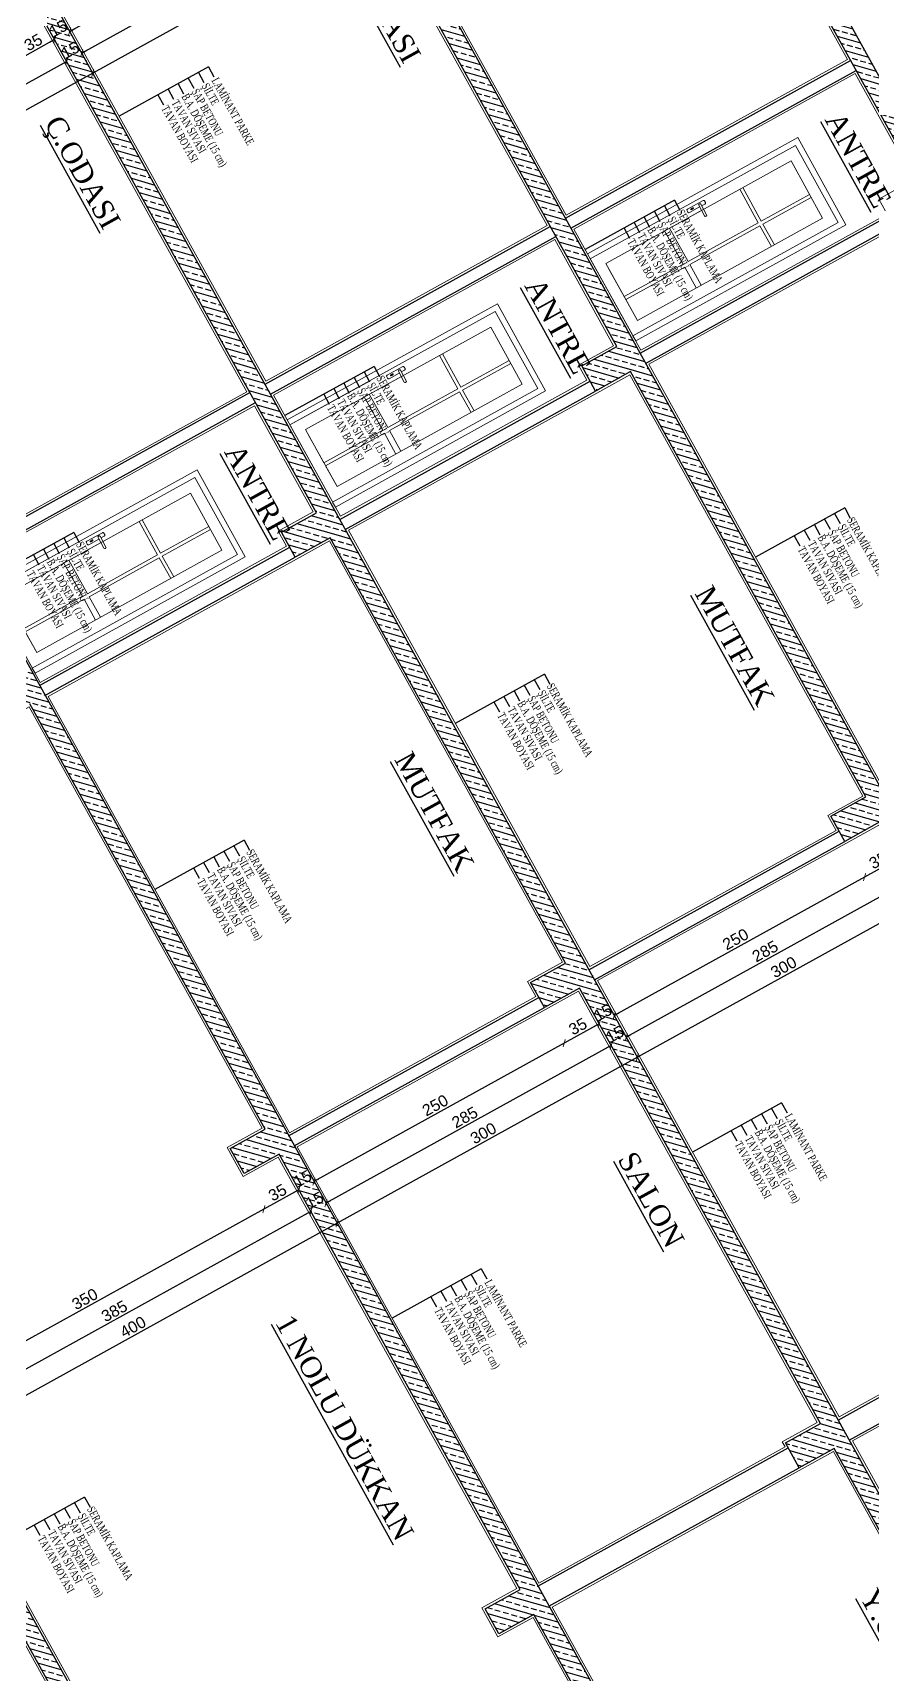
# Model space of a CAD drawing. Header units: millimetres. Extents: x 2232 to 85269, y -3593 to 5869.
# Drawn here: x 6268.7 to 6452.1, y -997.1 to -638.3 of the extents above; entities that cross this region are included whole.
import ezdxf

# ---------------------------------------------------------------- set-up
doc = ezdxf.new("R2010")
doc.units = ezdxf.units.MM
doc.linetypes.add('DOTX2', pattern=[0.5, 0, -0.5])
for name, color, linetype in [('DOĞRAMA', 33, 'Continuous'), ('poz', 1, 'Continuous'), ('Standart', 7, 'Continuous'), ('Yazi', 7, 'Continuous')]:
    doc.layers.add(name, color=color, linetype=linetype)
for name, color, linetype, lineweight in [('duvar', 232, 'Continuous', 30), ('iz', 1, 'DOTX2', 20), ('Kiris', 7, 'Continuous', 30), ('sıva iç', 21, 'Continuous', 0), ('ölçü iç', 170, 'Continuous', 9), ('ÖLÇÜ İÇ', 7, 'Continuous', 9)]:
    doc.layers.add(name, color=color, linetype=linetype, lineweight=lineweight)
doc.styles.get("Standard").update_dxf_attribs({"font": 'arial.ttf'})
doc.styles.add('Times roman', font='times.ttf')
doc.styles.add('UNIVCH', font='times.ttf', dxfattribs={"width": 0.7})
doc.dimstyles.new('zulay iç ölçü', dxfattribs={"dimtxt": 10, "dimasz": 5, "dimexe": 0.18, "dimexo": 0, "dimgap": 2, "dimtad": 3, "dimdec": 0, "dimzin": 0, "dimdsep": 46, "dimtxsty": 'Standard', "dimblk": 'ARCHTICK', "dimcen": 0.09, "dimse1": 1, "dimse2": 1, "dimadec": 0, "dimazin": 0, "dimtfac": 1, "dimtdec": 0, "dimtix": 1, "dimtofl": 0, "dimtmove": 0, "dimatfit": 3, "dimldrblk": 'ARCHTICK', "dimfxl": 1, "dimtolj": 1, "dimtzin": 0, "dimarcsym": 0})
pattern_1 = [(45, (0, 0), (-7.07107, 7.07107), []), (45, (7.071, 0), (-7.07107, 7.07107), [5, -2.5])]

# ---------------------------------------------------------------- blocks, each defined once
blk = doc.blocks.new('IDE830Entity91')
at = {"layer": 'Standart', "linetype": 'Continuous', "lineweight": -3}
h = blk.add_hatch(dxfattribs=at)
h.set_pattern_fill('ANSI33', color=171, scale=40, style=0)
h.set_pattern_definition(pattern_1)
h.paths.add_polyline_path([(525, 1335), (25, 1335), (25, 1350), (525, 1350)])
blk = doc.blocks.new('IDE830Entity147')
at = {"layer": 'Standart', "linetype": 'Continuous', "lineweight": -3}
h = blk.add_hatch(dxfattribs=at)
h.set_pattern_fill('ANSI33', color=171, scale=40, style=0)
h.set_pattern_definition(pattern_1)
h.paths.add_polyline_path([(1435, 35), (1000, 35), (1000, 50), (1435, 50)])
blk = doc.blocks.new('IDE830Entity273')
at = {"layer": 'Standart', "color": 159, "linetype": 'Continuous', "lineweight": -3}
blk.add_lwpolyline([(525, 1335), (25, 1335)], dxfattribs=at)
blk = doc.blocks.new('IDE830Entity293')
at = {"layer": 'Standart', "color": 159, "linetype": 'Continuous', "lineweight": -3}
blk.add_lwpolyline([(-30, 1350), (3260, 1350)], dxfattribs=at)
blk = doc.blocks.new('IDE830Entity421')
at = {"layer": 'Standart', "color": 159, "linetype": 'Continuous', "lineweight": -3}
blk.add_lwpolyline([(1435, 35), (1000, 35)], dxfattribs=at)
blk = doc.blocks.new('IDE830Entity422')
at = {"layer": 'Standart', "color": 159, "linetype": 'Continuous', "lineweight": -3}
blk.add_lwpolyline([(1000, 50), (1435, 50)], dxfattribs=at)
blk = doc.blocks.new('IDE830Entity90')
at = {"layer": 'Standart', "linetype": 'Continuous', "lineweight": -3}
h = blk.add_hatch(dxfattribs=at)
h.set_pattern_fill('ANSI33', color=171, scale=40, style=0)
h.set_pattern_definition(pattern_1)
h.paths.add_polyline_path([(975, 1335), (550, 1335), (550, 1350), (975, 1350)])
blk = doc.blocks.new('IDE830Entity93')
at = {"layer": 'Standart', "linetype": 'Continuous', "lineweight": -3}
h = blk.add_hatch(dxfattribs=at)
h.set_pattern_fill('ANSI33', color=171, scale=40, style=0)
h.set_pattern_definition(pattern_1)
h.paths.add_polyline_path([(550, 1300), (525, 1300), (525, 1350), (550, 1350)])
blk = doc.blocks.new('IDE830Entity94')
at = {"layer": 'Standart', "linetype": 'Continuous', "lineweight": -3}
h = blk.add_hatch(dxfattribs=at)
h.set_pattern_fill('ANSI33', color=171, scale=40, style=0)
h.set_pattern_definition(pattern_1)
h.paths.add_polyline_path([(1000, 1300), (975, 1300), (975, 1350), (1000, 1350)])
blk = doc.blocks.new('IDE830Entity272')
at = {"layer": 'Standart', "color": 159, "linetype": 'Continuous', "lineweight": -3}
blk.add_lwpolyline([(975, 1335), (550, 1335)], dxfattribs=at)
blk = doc.blocks.new('IDE830Entity276')
at = {"layer": 'Standart', "color": 159, "linetype": 'Continuous', "lineweight": -3}
blk.add_lwpolyline([(525, 1300), (525, 1335)], dxfattribs=at)
blk = doc.blocks.new('IDE830Entity277')
at = {"layer": 'Standart', "color": 159, "linetype": 'Continuous', "lineweight": -3}
blk.add_lwpolyline([(550, 1300), (525, 1300)], dxfattribs=at)
blk = doc.blocks.new('IDE830Entity278')
at = {"layer": 'Standart', "color": 159, "linetype": 'Continuous', "lineweight": -3}
blk.add_lwpolyline([(975, 1300), (975, 1335)], dxfattribs=at)
blk = doc.blocks.new('IDE830Entity279')
at = {"layer": 'Standart', "color": 159, "linetype": 'Continuous', "lineweight": -3}
blk.add_lwpolyline([(1000, 1300), (975, 1300)], dxfattribs=at)
blk = doc.blocks.new('IDE830Entity460')
at = {"layer": 'Standart', "color": 159, "linetype": 'Continuous', "lineweight": -3}
blk.add_lwpolyline([(1000, 1335), (1000, 1300)], dxfattribs=at)
blk = doc.blocks.new('IDE830Entity461')
at = {"layer": 'Standart', "color": 159, "linetype": 'Continuous', "lineweight": -3}
blk.add_lwpolyline([(550, 1335), (550, 1300)], dxfattribs=at)
blk = doc.blocks.new('IDE830Entity88')
at = {"layer": 'Standart', "linetype": 'Continuous', "lineweight": -3}
h = blk.add_hatch(dxfattribs=at)
h.set_pattern_fill('ANSI33', color=171, scale=40, style=0)
h.set_pattern_definition(pattern_1)
h.paths.add_polyline_path([(1800, 1335), (1460, 1335), (1460, 1350), (1800, 1350)])
blk = doc.blocks.new('IDE830Entity89')
at = {"layer": 'Standart', "linetype": 'Continuous', "lineweight": -3}
h = blk.add_hatch(dxfattribs=at)
h.set_pattern_fill('ANSI33', color=171, scale=40, style=0)
h.set_pattern_definition(pattern_1)
h.paths.add_polyline_path([(1435, 1335), (1000, 1335), (1000, 1350), (1435, 1350)])
blk = doc.blocks.new('IDE830Entity95')
at = {"layer": 'Standart', "linetype": 'Continuous', "lineweight": -3}
h = blk.add_hatch(dxfattribs=at)
h.set_pattern_fill('ANSI33', color=171, scale=40, style=0)
h.set_pattern_definition(pattern_1)
h.paths.add_polyline_path([(1460, 1300), (1435, 1300), (1435, 1350), (1460, 1350)])
blk = doc.blocks.new('IDE830Entity270')
at = {"layer": 'Standart', "color": 159, "linetype": 'Continuous', "lineweight": -3}
blk.add_lwpolyline([(1800, 1335), (1460, 1335)], dxfattribs=at)
blk = doc.blocks.new('IDE830Entity271')
at = {"layer": 'Standart', "color": 159, "linetype": 'Continuous', "lineweight": -3}
blk.add_lwpolyline([(1435, 1335), (1000, 1335)], dxfattribs=at)
blk = doc.blocks.new('IDE830Entity280')
at = {"layer": 'Standart', "color": 159, "linetype": 'Continuous', "lineweight": -3}
blk.add_lwpolyline([(1435, 1300), (1435, 1335)], dxfattribs=at)
blk = doc.blocks.new('IDE830Entity281')
at = {"layer": 'Standart', "color": 159, "linetype": 'Continuous', "lineweight": -3}
blk.add_lwpolyline([(1460, 1300), (1435, 1300)], dxfattribs=at)
blk = doc.blocks.new('IDE830Entity459')
at = {"layer": 'Standart', "color": 159, "linetype": 'Continuous', "lineweight": -3}
blk.add_lwpolyline([(1460, 1335), (1460, 1300)], dxfattribs=at)
blk = doc.blocks.new('tyutyu')
at = {"layer": 'Standart', "color": 159, "linetype": 'Continuous', "lineweight": -3}
for points in [[(1027426.5, -396512), (1027426.5, -396462), (1030686.5, -396462)], [(1027426.5, -396812), (1027426.5, -396762), (1030686.5, -396762)], [(1027426.5, -397112), (1027426.5, -397062), (1030686.5, -397062)]]:
    blk.add_lwpolyline(points, dxfattribs=at)
at = {"layer": 'Standart'}
for name, p in [('IDE830Entity293', (1027426.5, -397512)), ('IDE830Entity91', (1027426.5, -397512)), ('IDE830Entity273', (1027426.5, -397512)), ('IDE830Entity91', (1027426.5, -397812)), ('IDE830Entity93', (1027426.5, -397812)), ('IDE830Entity90', (1027426.5, -397812)), ('IDE830Entity94', (1027426.5, -397812)), ('IDE830Entity273', (1027426.5, -397812)), ('IDE830Entity276', (1027426.5, -397812)), ('IDE830Entity272', (1027426.5, -397812)), ('IDE830Entity461', (1027426.5, -397812)), ('IDE830Entity278', (1027426.5, -397812)), ('IDE830Entity460', (1027426.5, -397812)), ('IDE830Entity277', (1027426.5, -397812)), ('IDE830Entity279', (1027426.5, -397812)), ('IDE830Entity91', (1027426.5, -398112)), ('IDE830Entity93', (1027426.5, -398112)), ('IDE830Entity90', (1027426.5, -398112)), ('IDE830Entity94', (1027426.5, -398112)), ('IDE830Entity89', (1027426.5, -398112)), ('IDE830Entity95', (1027426.5, -398112)), ('IDE830Entity88', (1027426.5, -398112)), ('IDE830Entity273', (1027426.5, -398112)), ('IDE830Entity276', (1027426.5, -398112)), ('IDE830Entity272', (1027426.5, -398112)), ('IDE830Entity461', (1027426.5, -398112)), ('IDE830Entity278', (1027426.5, -398112)), ('IDE830Entity271', (1027426.5, -398112)), ('IDE830Entity460', (1027426.5, -398112)), ('IDE830Entity280', (1027426.5, -398112)), ('IDE830Entity270', (1027426.5, -398112)), ('IDE830Entity459', (1027426.5, -398112)), ('IDE830Entity277', (1027426.5, -398112)), ('IDE830Entity279', (1027426.5, -398112)), ('IDE830Entity281', (1027426.5, -398112)), ('IDE830Entity93', (1027426.5, -398412)), ('IDE830Entity90', (1027426.5, -398412)), ('IDE830Entity94', (1027426.5, -398412)), ('IDE830Entity89', (1027426.5, -398412)), ('IDE830Entity95', (1027426.5, -398412)), ('IDE830Entity88', (1027426.5, -398412)), ('IDE830Entity272', (1027426.5, -398412)), ('IDE830Entity278', (1027426.5, -398412)), ('IDE830Entity271', (1027426.5, -398412)), ('IDE830Entity460', (1027426.5, -398412)), ('IDE830Entity280', (1027426.5, -398412)), ('IDE830Entity270', (1027426.5, -398412)), ('IDE830Entity459', (1027426.5, -398412)), ('IDE830Entity279', (1027426.5, -398412)), ('IDE830Entity281', (1027426.5, -398412)), ('IDE830Entity147', (1027426.5, -397512)), ('IDE830Entity422', (1027426.5, -397512)), ('IDE830Entity421', (1027426.5, -397512))]:
    blk.add_blockref(name, p, dxfattribs=at)
blk = doc.blocks.new('FGDGFDGDF')
at = {"layer": 'DOĞRAMA', "lineweight": 18}
for p, q in [((681226.9, -207243.1), (681226.9, -207453.1)), ((681226.9, -207243.1), (681313.9, -207243.1)), ((681313.9, -207243.1, 0), (681313.9, -207453.1)), ((681313.9, -207243.1, 0), (681313.9, -207453.1)), ((681231.9, -207248.1), (681231.9, -207453.1)), ((681231.9, -207248.1), (681308.9, -207248.1)), ((681241.9, -207258.1), (681241.9, -207443.1, 0)), ((681241.9, -207258.1), (681298.9, -207258.1)), ((681262.5, -207258.1), (681262.5, -207306.3)), ((681265.5, -207258.1), (681265.5, -207306.3)), ((681298.9, -207258.1), (681298.9, -207443.1, 0.9)), ((681308.9, -207248.1), (681308.9, -207453.1)), ((681241.9, -207306.3), (681262.5, -207306.3)), ((681241.9, -207309.3), (681262.5, -207309.3)), ((681262.5, -207309.3), (681262.5, -207379.4)), ((681262.5, -207309.3), (681262.5, -207379.4, 1)), ((681265.5, -207306.3), (681298.9, -207306.3)), ((681265.5, -207309.3), (681265.5, -207379.4)), ((681265.5, -207309.3), (681298.9, -207309.3)), ((681265.5, -207309.3), (681265.5, -207379.4, 1)), ((681302.4, -207342.2), (681302.4, -207345.5)), ((681303.4, -207341.2), (681304.9, -207341.2)), ((681305.9, -207342.2), (681305.9, -207357.7)), ((681292.6, -207346.3), (681292.6, -207346.7)), ((681293.4, -207345.5), (681304.1, -207345.5)), ((681293.4, -207347.5), (681304.1, -207347.5)), ((681298.9, -207349.6), (681298.9, -207363.1)), ((681302.4, -207347.5), (681302.4, -207357.7)), ((681303.9, -207353.9), (681303.8, -207354.3)), ((681304.5, -207353.9), (681304.6, -207354.3)), ((681304.9, -207346.3), (681304.9, -207346.7)), ((681303.4, -207358.7), (681304.9, -207358.7)), ((681241.9, -207379.4, -0.8), (681262.5, -207379.4, -0.8)), ((681241.9, -207379.4, -0.8), (681262.5, -207379.4, -0.8)), ((681241.9, -207384.4, -0.8), (681262.7, -207384.4, -0.8)), ((681262.7, -207384.4, -0.8), (681262.7, -207443.1)), ((681265.5, -207379.4, -0.8), (681298.9, -207379.4, -0.8)), ((681265.7, -207384.4, -0.8), (681265.7, -207443.1)), ((681265.7, -207384.4, -0.8), (681298.9, -207384.4, -0.8)), ((681308.9, -207373.1, -0.3), (681308.9, -207453.1)), ((681241.9, -207443.1), (681293.9, -207443.1)), ((681241.9, -207443.1), (681262.7, -207443.1)), ((681265.7, -207443.1), (681298.9, -207443.1)), ((681226.9, -207453.1), (681313.9, -207453.1)), ((681308.9, -207453.1), (681226.9, -207453.1)), ((681231.9, -207453.1), (681226.9, -207453.1)), ((681226.9, -207453.1), (681313.9, -207453.1))]:
    blk.add_line(p, q, dxfattribs=at)
blk.add_lwpolyline([(681303.8, -207354.3, 0.012607), (681303.8, -207354.5, 0.072446), (681303.8, -207354.7, 0.071795), (681303.9, -207355, 0.083158), (681304, -207355.2, 0.146367), (681304, -207355.3, 0.132534), (681304.2, -207355.4, 0.233641), (681304.3, -207355.3, 0.106696), (681304.4, -207355.2, 0.083158), (681304.5, -207355, 0.071795), (681304.6, -207354.7, 0.072534), (681304.6, -207354.5, 0.012612), (681304.6, -207354.3, 0.114829)], format="xyb", dxfattribs=at)
for centre, radius, start, end in [((681303.4, -207342.2), 1, 90, 180), ((681304.9, -207342.2), 1, 0, 90), ((681293.4, -207346.3), 0.8, 90, 180), ((681293.4, -207346.7), 0.8, 180, 270), ((681303.4, -207357.7), 1, 180, 270), ((681304.2, -207353.2), 0.455, 341.5986, 197.7893), ((681303.3, -207353.7), 0.654, 345.1054, 40.0093), ((681304.1, -207346.3), 0.8, 0, 90), ((681304.1, -207346.7), 0.8, 270, 0), ((681305.1, -207353.7), 0.654, 140.5175, 194.8946), ((681304.9, -207357.7), 1, 270, 0)]:
    blk.add_arc(centre, radius, start, end, dxfattribs=at)
blk = doc.blocks.new('_ArchTick')
at = {"color": 0, "linetype": 'ByBlock', "const_width": 0.15}
blk.add_lwpolyline([(-0.5, -0.5), (0.5, 0.5)], dxfattribs=at)
blk = doc.blocks.new('*D2442')
at = {"layer": 'Defpoints', "color": 0, "transparency": 16777216}
for p in [(661197.5, -126793.5), (661177.2, -126828.5), (661204.5, -126828.5)]:
    blk.add_point(p, dxfattribs=at)
at = {"layer": 'ÖLÇÜ İÇ', "color": 0, "lineweight": -2, "transparency": 16777216}
blk.add_line((661204.5, -126793.5), (661204.5, -126828.5), dxfattribs=at)
at = {"layer": 'ÖLÇÜ İÇ', "color": 0, "lineweight": -2, "transparency": 16777216, "xscale": 5, "yscale": 5, "zscale": 5}
for p, rotation in [((661204.5, -126793.5), 90), ((661204.5, -126828.5), 270)]:
    blk.add_blockref('_ArchTick', p, dxfattribs=dict(at, rotation=rotation))
at = {"layer": 'ÖLÇÜ İÇ', "color": 0, "transparency": 16777216, "insert": (661197.5, -126811), "char_height": 10, "attachment_point": 5, "rotation": 90}
blk.add_mtext('\\A1;35', dxfattribs=at)
blk = doc.blocks.new('*D2443')
at = {"layer": 'Defpoints', "color": 0, "transparency": 16777216}
for p in [(661177.2, -126828.5), (661187, -127078.5), (661204.5, -127078.5)]:
    blk.add_point(p, dxfattribs=at)
at = {"layer": 'ÖLÇÜ İÇ', "color": 0, "lineweight": -2, "transparency": 16777216}
blk.add_line((661204.5, -126828.5), (661204.5, -127078.5), dxfattribs=at)
at = {"layer": 'ÖLÇÜ İÇ', "color": 0, "lineweight": -2, "transparency": 16777216, "xscale": 5, "yscale": 5, "zscale": 5}
for p, rotation in [((661204.5, -126828.5), 90), ((661204.5, -127078.5), 270)]:
    blk.add_blockref('_ArchTick', p, dxfattribs=dict(at, rotation=rotation))
at = {"layer": 'ÖLÇÜ İÇ', "color": 0, "transparency": 16777216, "insert": (661197.5, -126953.5), "char_height": 10, "attachment_point": 5, "rotation": 90}
blk.add_mtext('\\A1;250', dxfattribs=at)
blk = doc.blocks.new('*D2444')
at = {"layer": 'Defpoints', "color": 0, "transparency": 16777216}
for p in [(661246.2, -126778.5), (661246.2, -127078.5), (661246.2, -127078.5)]:
    blk.add_point(p, dxfattribs=at)
at = {"layer": 'ÖLÇÜ İÇ', "color": 0, "lineweight": -2, "transparency": 16777216}
blk.add_line((661246.2, -126778.5), (661246.2, -127078.5), dxfattribs=at)
at = {"layer": 'ÖLÇÜ İÇ', "color": 0, "lineweight": -2, "transparency": 16777216, "xscale": 5, "yscale": 5, "zscale": 5}
for p, rotation in [((661246.2, -126778.5), 90), ((661246.2, -127078.5), 270)]:
    blk.add_blockref('_ArchTick', p, dxfattribs=dict(at, rotation=rotation))
at = {"layer": 'ÖLÇÜ İÇ', "color": 0, "transparency": 16777216, "insert": (661239.2, -126928.5), "char_height": 10, "attachment_point": 5, "rotation": 90}
blk.add_mtext('\\A1;300', dxfattribs=at)
blk = doc.blocks.new('*D2447')
at = {"layer": 'Defpoints', "color": 0, "transparency": 16777216}
for p in [(661197.5, -127078.5), (661197.5, -127093.5), (661204.5, -127093.5)]:
    blk.add_point(p, dxfattribs=at)
at = {"layer": 'ÖLÇÜ İÇ', "color": 0, "lineweight": -2, "transparency": 16777216}
for p, q in [((661204.5, -127078.5), (661204.5, -127073.5)), ((661204.5, -127093.5), (661204.5, -127098.5))]:
    blk.add_line(p, q, dxfattribs=at)
at = {"layer": 'ÖLÇÜ İÇ', "color": 0, "lineweight": -2, "transparency": 16777216, "xscale": 5, "yscale": 5, "zscale": 5}
for p, rotation in [((661204.5, -127078.5), 270), ((661204.5, -127093.5), 90)]:
    blk.add_blockref('_ArchTick', p, dxfattribs=dict(at, rotation=rotation))
at = {"layer": 'ÖLÇÜ İÇ', "color": 0, "transparency": 16777216, "insert": (661197.5, -127086), "char_height": 10, "attachment_point": 5, "rotation": 90}
blk.add_mtext('\\A1;15', dxfattribs=at)
blk = doc.blocks.new('*D2448')
at = {"layer": 'Defpoints', "color": 0, "transparency": 16777216}
for p in [(661197.5, -127093.5), (661177.2, -127128.5), (661204.5, -127128.5)]:
    blk.add_point(p, dxfattribs=at)
at = {"layer": 'ÖLÇÜ İÇ', "color": 0, "lineweight": -2, "transparency": 16777216}
blk.add_line((661204.5, -127093.5), (661204.5, -127128.5), dxfattribs=at)
at = {"layer": 'ÖLÇÜ İÇ', "color": 0, "lineweight": -2, "transparency": 16777216, "xscale": 5, "yscale": 5, "zscale": 5}
for p, rotation in [((661204.5, -127093.5), 90), ((661204.5, -127128.5), 270)]:
    blk.add_blockref('_ArchTick', p, dxfattribs=dict(at, rotation=rotation))
at = {"layer": 'ÖLÇÜ İÇ', "color": 0, "transparency": 16777216, "insert": (661197.5, -127111), "char_height": 10, "attachment_point": 5, "rotation": 90}
blk.add_mtext('\\A1;35', dxfattribs=at)
blk = doc.blocks.new('*D2449')
at = {"layer": 'Defpoints', "color": 0, "transparency": 16777216}
for p in [(661177.2, -127128.5), (661187, -127378.5), (661204.5, -127378.5)]:
    blk.add_point(p, dxfattribs=at)
at = {"layer": 'ÖLÇÜ İÇ', "color": 0, "lineweight": -2, "transparency": 16777216}
blk.add_line((661204.5, -127128.5), (661204.5, -127378.5), dxfattribs=at)
at = {"layer": 'ÖLÇÜ İÇ', "color": 0, "lineweight": -2, "transparency": 16777216, "xscale": 5, "yscale": 5, "zscale": 5}
for p, rotation in [((661204.5, -127128.5), 90), ((661204.5, -127378.5), 270)]:
    blk.add_blockref('_ArchTick', p, dxfattribs=dict(at, rotation=rotation))
at = {"layer": 'ÖLÇÜ İÇ', "color": 0, "transparency": 16777216, "insert": (661197.5, -127253.5), "char_height": 10, "attachment_point": 5, "rotation": 90}
blk.add_mtext('\\A1;250', dxfattribs=at)
blk = doc.blocks.new('*D2450')
at = {"layer": 'Defpoints', "color": 0, "transparency": 16777216}
for p in [(661246.2, -127078.5), (661246.2, -127378.5), (661246.2, -127378.5)]:
    blk.add_point(p, dxfattribs=at)
at = {"layer": 'ÖLÇÜ İÇ', "color": 0, "lineweight": -2, "transparency": 16777216}
blk.add_line((661246.2, -127078.5), (661246.2, -127378.5), dxfattribs=at)
at = {"layer": 'ÖLÇÜ İÇ', "color": 0, "lineweight": -2, "transparency": 16777216, "xscale": 5, "yscale": 5, "zscale": 5}
for p, rotation in [((661246.2, -127078.5), 90), ((661246.2, -127378.5), 270)]:
    blk.add_blockref('_ArchTick', p, dxfattribs=dict(at, rotation=rotation))
at = {"layer": 'ÖLÇÜ İÇ', "color": 0, "transparency": 16777216, "insert": (661239.2, -127228.5), "char_height": 10, "attachment_point": 5, "rotation": 90}
blk.add_mtext('\\A1;300', dxfattribs=at)
blk = doc.blocks.new('*D2461')
at = {"layer": 'Defpoints', "color": 0, "transparency": 16777216}
for p in [(661178.9, -126793.5), (661226.2, -127078.5), (661226.2, -127078.5)]:
    blk.add_point(p, dxfattribs=at)
at = {"layer": 'ÖLÇÜ İÇ', "color": 0, "lineweight": -2, "transparency": 16777216}
blk.add_line((661226.2, -126793.5), (661226.2, -127078.5), dxfattribs=at)
at = {"layer": 'ÖLÇÜ İÇ', "color": 0, "lineweight": -2, "transparency": 16777216, "xscale": 5, "yscale": 5, "zscale": 5}
for p, rotation in [((661226.2, -126793.5), 90), ((661226.2, -127078.5), 270)]:
    blk.add_blockref('_ArchTick', p, dxfattribs=dict(at, rotation=rotation))
at = {"layer": 'ÖLÇÜ İÇ', "color": 0, "transparency": 16777216, "insert": (661219.2, -126936), "char_height": 10, "attachment_point": 5, "rotation": 90}
blk.add_mtext('\\A1;285', dxfattribs=at)
blk = doc.blocks.new('*D2462')
at = {"layer": 'Defpoints', "color": 0, "transparency": 16777216}
for p in [(661221, -127078.5), (661178.9, -127093.5), (661226.2, -127093.5)]:
    blk.add_point(p, dxfattribs=at)
at = {"layer": 'ÖLÇÜ İÇ', "color": 0, "lineweight": -2, "transparency": 16777216}
for p, q in [((661226.2, -127078.5), (661226.2, -127073.5)), ((661226.2, -127093.5), (661226.2, -127098.5))]:
    blk.add_line(p, q, dxfattribs=at)
at = {"layer": 'ÖLÇÜ İÇ', "color": 0, "lineweight": -2, "transparency": 16777216, "xscale": 5, "yscale": 5, "zscale": 5}
for p, rotation in [((661226.2, -127078.5), 270), ((661226.2, -127093.5), 90)]:
    blk.add_blockref('_ArchTick', p, dxfattribs=dict(at, rotation=rotation))
at = {"layer": 'ÖLÇÜ İÇ', "color": 0, "transparency": 16777216, "insert": (661219.2, -127086), "char_height": 10, "attachment_point": 5, "rotation": 90}
blk.add_mtext('\\A1;15', dxfattribs=at)
blk = doc.blocks.new('*D2463')
at = {"layer": 'Defpoints', "color": 0, "transparency": 16777216}
for p in [(661178.9, -127093.5), (661226.2, -127378.5), (661226.2, -127378.5)]:
    blk.add_point(p, dxfattribs=at)
at = {"layer": 'ÖLÇÜ İÇ', "color": 0, "lineweight": -2, "transparency": 16777216}
blk.add_line((661226.2, -127093.5), (661226.2, -127378.5), dxfattribs=at)
at = {"layer": 'ÖLÇÜ İÇ', "color": 0, "lineweight": -2, "transparency": 16777216, "xscale": 5, "yscale": 5, "zscale": 5}
for p, rotation in [((661226.2, -127093.5), 90), ((661226.2, -127378.5), 270)]:
    blk.add_blockref('_ArchTick', p, dxfattribs=dict(at, rotation=rotation))
at = {"layer": 'ÖLÇÜ İÇ', "color": 0, "transparency": 16777216, "insert": (661219.2, -127236), "char_height": 10, "attachment_point": 5, "rotation": 90}
blk.add_mtext('\\A1;285', dxfattribs=at)
blk = doc.blocks.new('*D2464')
at = {"layer": 'Defpoints', "color": 0, "transparency": 16777216}
for p in [(661197.5, -127378.5), (661197.5, -127393.5), (661204.5, -127393.5)]:
    blk.add_point(p, dxfattribs=at)
at = {"layer": 'ÖLÇÜ İÇ', "color": 0, "lineweight": -2, "transparency": 16777216}
for p, q in [((661204.5, -127378.5), (661204.5, -127373.5)), ((661204.5, -127393.5), (661204.5, -127398.5))]:
    blk.add_line(p, q, dxfattribs=at)
at = {"layer": 'ÖLÇÜ İÇ', "color": 0, "lineweight": -2, "transparency": 16777216, "xscale": 5, "yscale": 5, "zscale": 5}
for p, rotation in [((661204.5, -127378.5), 270), ((661204.5, -127393.5), 90)]:
    blk.add_blockref('_ArchTick', p, dxfattribs=dict(at, rotation=rotation))
at = {"layer": 'ÖLÇÜ İÇ', "color": 0, "transparency": 16777216, "insert": (661197.5, -127386), "char_height": 10, "attachment_point": 5, "rotation": 90}
blk.add_mtext('\\A1;15', dxfattribs=at)
blk = doc.blocks.new('*D2465')
at = {"layer": 'Defpoints', "color": 0, "transparency": 16777216}
for p in [(661197.5, -127393.5), (661177.2, -127428.5), (661204.5, -127428.5)]:
    blk.add_point(p, dxfattribs=at)
at = {"layer": 'ÖLÇÜ İÇ', "color": 0, "lineweight": -2, "transparency": 16777216}
blk.add_line((661204.5, -127393.5), (661204.5, -127428.5), dxfattribs=at)
at = {"layer": 'ÖLÇÜ İÇ', "color": 0, "lineweight": -2, "transparency": 16777216, "xscale": 5, "yscale": 5, "zscale": 5}
for p, rotation in [((661204.5, -127393.5), 90), ((661204.5, -127428.5), 270)]:
    blk.add_blockref('_ArchTick', p, dxfattribs=dict(at, rotation=rotation))
at = {"layer": 'ÖLÇÜ İÇ', "color": 0, "transparency": 16777216, "insert": (661197.5, -127411), "char_height": 10, "attachment_point": 5, "rotation": 90}
blk.add_mtext('\\A1;35', dxfattribs=at)
blk = doc.blocks.new('*D2466')
at = {"layer": 'Defpoints', "color": 0, "transparency": 16777216}
for p in [(661177.2, -127428.5), (661187, -127778.5), (661204.5, -127778.5)]:
    blk.add_point(p, dxfattribs=at)
at = {"layer": 'ÖLÇÜ İÇ', "color": 0, "lineweight": -2, "transparency": 16777216}
blk.add_line((661204.5, -127428.5), (661204.5, -127778.5), dxfattribs=at)
at = {"layer": 'ÖLÇÜ İÇ', "color": 0, "lineweight": -2, "transparency": 16777216, "xscale": 5, "yscale": 5, "zscale": 5}
for p, rotation in [((661204.5, -127428.5), 90), ((661204.5, -127778.5), 270)]:
    blk.add_blockref('_ArchTick', p, dxfattribs=dict(at, rotation=rotation))
at = {"layer": 'ÖLÇÜ İÇ', "color": 0, "transparency": 16777216, "insert": (661197.5, -127603.5), "char_height": 10, "attachment_point": 5, "rotation": 90}
blk.add_mtext('\\A1;350', dxfattribs=at)
blk = doc.blocks.new('*D2467')
at = {"layer": 'Defpoints', "color": 0, "transparency": 16777216}
for p in [(661246.2, -127378.5), (661246.2, -127778.5), (661246.2, -127778.5)]:
    blk.add_point(p, dxfattribs=at)
at = {"layer": 'ÖLÇÜ İÇ', "color": 0, "lineweight": -2, "transparency": 16777216}
blk.add_line((661246.2, -127378.5), (661246.2, -127778.5), dxfattribs=at)
at = {"layer": 'ÖLÇÜ İÇ', "color": 0, "lineweight": -2, "transparency": 16777216, "xscale": 5, "yscale": 5, "zscale": 5}
for p, rotation in [((661246.2, -127378.5), 90), ((661246.2, -127778.5), 270)]:
    blk.add_blockref('_ArchTick', p, dxfattribs=dict(at, rotation=rotation))
at = {"layer": 'ÖLÇÜ İÇ', "color": 0, "transparency": 16777216, "insert": (661239.2, -127578.5), "char_height": 10, "attachment_point": 5, "rotation": 90}
blk.add_mtext('\\A1;400', dxfattribs=at)
blk = doc.blocks.new('*D2468')
at = {"layer": 'Defpoints', "color": 0, "transparency": 16777216}
for p in [(661221, -127378.5), (661178.9, -127393.5), (661226.2, -127393.5)]:
    blk.add_point(p, dxfattribs=at)
at = {"layer": 'ÖLÇÜ İÇ', "color": 0, "lineweight": -2, "transparency": 16777216}
for p, q in [((661226.2, -127378.5), (661226.2, -127373.5)), ((661226.2, -127393.5), (661226.2, -127398.5))]:
    blk.add_line(p, q, dxfattribs=at)
at = {"layer": 'ÖLÇÜ İÇ', "color": 0, "lineweight": -2, "transparency": 16777216, "xscale": 5, "yscale": 5, "zscale": 5}
for p, rotation in [((661226.2, -127378.5), 270), ((661226.2, -127393.5), 90)]:
    blk.add_blockref('_ArchTick', p, dxfattribs=dict(at, rotation=rotation))
at = {"layer": 'ÖLÇÜ İÇ', "color": 0, "transparency": 16777216, "insert": (661219.2, -127386), "char_height": 10, "attachment_point": 5, "rotation": 90}
blk.add_mtext('\\A1;15', dxfattribs=at)
blk = doc.blocks.new('*D2469')
at = {"layer": 'Defpoints', "color": 0, "transparency": 16777216}
for p in [(661178.9, -127393.5), (661226.2, -127778.5), (661226.2, -127778.5)]:
    blk.add_point(p, dxfattribs=at)
at = {"layer": 'ÖLÇÜ İÇ', "color": 0, "lineweight": -2, "transparency": 16777216}
blk.add_line((661226.2, -127393.5), (661226.2, -127778.5), dxfattribs=at)
at = {"layer": 'ÖLÇÜ İÇ', "color": 0, "lineweight": -2, "transparency": 16777216, "xscale": 5, "yscale": 5, "zscale": 5}
for p, rotation in [((661226.2, -127393.5), 90), ((661226.2, -127778.5), 270)]:
    blk.add_blockref('_ArchTick', p, dxfattribs=dict(at, rotation=rotation))
at = {"layer": 'ÖLÇÜ İÇ', "color": 0, "transparency": 16777216, "insert": (661219.2, -127586), "char_height": 10, "attachment_point": 5, "rotation": 90}
blk.add_mtext('\\A1;385', dxfattribs=at)
blk = doc.blocks.new('DFGFDGHN')
at = {"layer": 'ÖLÇÜ İÇ'}
for base, p1, p2, picture, middle in [((661246.2, -127078.5), (661246.2, -126778.5), (661246.2, -127078.5), '*D2444', (661239.2, -126928.5)), ((661204.5, -126828.5), (661197.5, -126793.5), (661177.2, -126828.5), '*D2442', (661197.5, -126811)), ((661204.5, -127078.5), (661177.2, -126828.5), (661187, -127078.5), '*D2443', (661197.5, -126953.5)), ((661226.2, -127093.5), (661221, -127078.5), (661178.9, -127093.5), '*D2462', (661219.2, -127086)), ((661204.5, -127093.5), (661197.5, -127078.5), (661197.5, -127093.5), '*D2447', (661197.5, -127086)), ((661246.2, -127378.5), (661246.2, -127078.5), (661246.2, -127378.5), '*D2450', (661239.2, -127228.5)), ((661204.5, -127128.5), (661197.5, -127093.5), (661177.2, -127128.5), '*D2448', (661197.5, -127111)), ((661204.5, -127378.5), (661177.2, -127128.5), (661187, -127378.5), '*D2449', (661197.5, -127253.5)), ((661226.2, -127393.5), (661221, -127378.5), (661178.9, -127393.5), '*D2468', (661219.2, -127386)), ((661204.5, -127393.5), (661197.5, -127378.5), (661197.5, -127393.5), '*D2464', (661197.5, -127386)), ((661246.2, -127778.5), (661246.2, -127378.5), (661246.2, -127778.5), '*D2467', (661239.2, -127578.5)), ((661204.5, -127428.5), (661197.5, -127393.5), (661177.2, -127428.5), '*D2465', (661197.5, -127411)), ((661204.5, -127778.5), (661177.2, -127428.5), (661187, -127778.5), '*D2466', (661197.5, -127603.5))]:
    dim = blk.add_linear_dim(base=base, p1=p1, p2=p2, angle=90, dimstyle='zulay iç ölçü', dxfattribs=at)
    dim.commit()
    dim.dimension.update_dxf_attribs({"geometry": picture, "text_midpoint": middle})
for base, p1, p2, picture, middle in [((661226.2, -127078.5), (661178.9, -126793.5), (661226.2, -127078.5), '*D2461', (661219.2, -126936)), ((661226.2, -127378.5), (661178.9, -127093.5), (661226.2, -127378.5), '*D2463', (661219.2, -127236)), ((661226.2, -127778.5), (661178.9, -127393.5), (661226.2, -127778.5), '*D2469', (661219.2, -127586))]:
    dim = blk.add_linear_dim(base=base, p1=p1, p2=p2, angle=90, dimstyle='zulay iç ölçü', override={"dimtmove": 1}, dxfattribs=at)
    dim.commit()
    dim.dimension.update_dxf_attribs({"geometry": picture, "text_midpoint": middle})
blk = doc.blocks.new('TTRYRTY')
at = {"layer": 'duvar'}
for p, q in [((1237256.2, -409389.5), (1237256.2, -409104.5)), ((1237266.2, -409389.5), (1237266.2, -409104.5)), ((1237391.2, -409389.5), (1237391.2, -409139.5)), ((1237401.2, -409389.5), (1237401.2, -409139.5)), ((1237256.2, -409689.5), (1237256.2, -409404.5)), ((1237266.2, -409689.5), (1237266.2, -409404.5)), ((1237391.2, -409689.5), (1237391.2, -409439.5)), ((1237401.2, -409689.5), (1237401.2, -409439.5)), ((1237841.2, -409689.5), (1237841.2, -409439.5)), ((1237851.2, -409689.5), (1237851.2, -409439.5)), ((1238291.2, -409689.5), (1238291.2, -409439.5)), ((1238311.2, -409689.5), (1238311.2, -409439.5)), ((1237256.2, -409989.5), (1237256.2, -409704.5)), ((1237266.2, -409989.5), (1237266.2, -409704.5)), ((1237391.2, -409989.5), (1237391.2, -409739.5)), ((1237401.2, -409989.5), (1237401.2, -409739.5)), ((1237841.2, -409989.5), (1237841.2, -409739.5)), ((1237851.2, -409989.5), (1237851.2, -409739.5)), ((1238291.2, -409989.5), (1238291.2, -409739.5)), ((1238311.2, -409989.5), (1238311.2, -409739.5))]:
    blk.add_line(p, q, dxfattribs=at)
at = {"layer": 'iz', "ltscale": 50}
for p, q in [((1241581.2, -409089.5), (1236851.2, -409089.5)), ((1241581.2, -409389.5), (1236851.2, -409389.5)), ((1241581.2, -409689.5), (1236851.2, -409689.5))]:
    blk.add_line(p, q, dxfattribs=at)
at = {"layer": 'poz'}
for p, q in [((1237288.6, -409298.5), (1237288.6, -409387.5)), ((1237288.6, -409298.5), (1237298.6, -409298.5)), ((1237596.1, -409298.5), (1237596.1, -409387.5)), ((1237596.1, -409298.5), (1237606.1, -409298.5)), ((1237288.6, -409308.5), (1237298.6, -409308.5)), ((1237288.6, -409318.5), (1237298.6, -409318.5)), ((1237596.1, -409308.5), (1237606.1, -409308.5)), ((1237596.1, -409318.5), (1237606.1, -409318.5)), ((1237288.6, -409328.8), (1237298.6, -409328.8)), ((1237596.1, -409328.8), (1237606.1, -409328.8)), ((1237288.6, -409338.8), (1237298.6, -409338.8)), ((1237288.6, -409348.8), (1237298.6, -409348.8)), ((1237596.1, -409338.8), (1237606.1, -409338.8)), ((1237596.1, -409348.8), (1237606.1, -409348.8)), ((1236989.4, -409598.5), (1236989.4, -409687.5)), ((1236989.4, -409598.5), (1236999.4, -409598.5)), ((1237288.6, -409598.5), (1237288.6, -409687.5)), ((1237288.6, -409598.5), (1237298.6, -409598.5)), ((1237596.1, -409598.5), (1237596.1, -409687.5)), ((1237596.1, -409598.5), (1237606.1, -409598.5)), ((1238024.6, -409598.5), (1238024.6, -409687.5)), ((1238024.6, -409598.5), (1238034.6, -409598.5)), ((1236989.4, -409608.5), (1236999.4, -409608.5)), ((1236989.4, -409618.5), (1236999.4, -409618.5)), ((1237288.6, -409608.5), (1237298.6, -409608.5)), ((1237288.6, -409618.5), (1237298.6, -409618.5)), ((1237596.1, -409608.5), (1237606.1, -409608.5)), ((1237596.1, -409618.5), (1237606.1, -409618.5)), ((1238024.6, -409608.5), (1238034.6, -409608.5)), ((1238024.6, -409618.5), (1238034.6, -409618.5)), ((1236989.4, -409628.8), (1236999.4, -409628.8)), ((1237288.6, -409628.8), (1237298.6, -409628.8)), ((1237596.1, -409628.8), (1237606.1, -409628.8)), ((1238024.6, -409628.8), (1238034.6, -409628.8)), ((1236989.4, -409638.8), (1236999.4, -409638.8)), ((1236989.4, -409648.8), (1236999.4, -409648.8)), ((1237288.6, -409638.8), (1237298.6, -409638.8)), ((1237288.6, -409648.8), (1237298.6, -409648.8)), ((1237596.1, -409638.8), (1237606.1, -409638.8)), ((1237596.1, -409648.8), (1237606.1, -409648.8)), ((1238024.6, -409638.8), (1238034.6, -409638.8)), ((1238024.6, -409648.8), (1238034.6, -409648.8)), ((1237288.6, -409898.5), (1237288.6, -409987.5)), ((1237288.6, -409898.5), (1237298.6, -409898.5)), ((1237288.6, -409908.5), (1237298.6, -409908.5)), ((1237596.1, -409898.5), (1237596.1, -409987.5)), ((1237596.1, -409898.5), (1237606.1, -409898.5)), ((1237596.1, -409908.5), (1237606.1, -409908.5)), ((1238024.6, -409898.5), (1238024.6, -409987.5)), ((1238024.6, -409898.5), (1238034.6, -409898.5)), ((1238024.6, -409908.5), (1238034.6, -409908.5)), ((1237288.6, -409918.5), (1237298.6, -409918.5)), ((1237596.1, -409918.5), (1237606.1, -409918.5)), ((1238024.6, -409918.5), (1238034.6, -409918.5)), ((1237288.6, -409928.8), (1237298.6, -409928.8)), ((1237596.1, -409928.8), (1237606.1, -409928.8)), ((1238024.6, -409928.8), (1238034.6, -409928.8)), ((1237288.6, -409938.8), (1237298.6, -409938.8)), ((1237596.1, -409938.8), (1237606.1, -409938.8)), ((1237596.1, -409948.8), (1237606.1, -409948.8)), ((1238024.6, -409938.8), (1238034.6, -409938.8)), ((1238024.6, -409948.8), (1238034.6, -409948.8)), ((1238031.4, -410298.5), (1238031.4, -410387.5)), ((1238031.4, -410298.5), (1238041.4, -410298.5)), ((1238031.4, -410308.5), (1238041.4, -410308.5)), ((1238031.4, -410318.5), (1238041.4, -410318.5)), ((1238031.4, -410328.8), (1238041.4, -410328.8)), ((1238031.4, -410338.8), (1238041.4, -410338.8)), ((1238031.4, -410348.8), (1238041.4, -410348.8))]:
    blk.add_line(p, q, dxfattribs=at)
at = {"layer": 'sıva iç'}
for points in [[(1237254.2, -409106.5), (1236878.2, -409106.5), (1236878.2, -409141.5), (1236873.2, -409141.5), (1236873.2, -409387.5), (1237254.2, -409387.5)], [(1237389.2, -409141.5), (1237374.2, -409141.5), (1237374.2, -409106.5), (1237268.2, -409106.5), (1237268.2, -409387.5), (1237389.2, -409387.5)], [(1237839.2, -409141.5), (1237824.2, -409141.5), (1237824.2, -409106.5), (1237403.2, -409106.5), (1237403.2, -409139.5), (1237403.2, -409387.5), (1237839.2, -409387.5)], [(1237254.2, -409406.5), (1236878.2, -409406.5), (1236878.2, -409441.5), (1236873.2, -409441.5), (1236873.2, -409687.5), (1237254.2, -409687.5)], [(1237389.2, -409441.5), (1237374.2, -409441.5), (1237374.2, -409406.5), (1237268.2, -409406.5), (1237268.2, -409687.5), (1237389.2, -409687.5)], [(1237839.2, -409441.5), (1237824.2, -409441.5), (1237824.2, -409406.5), (1237403.2, -409406.5), (1237403.2, -409439.5), (1237403.2, -409687.5), (1237839.2, -409687.5)], [(1238289.2, -409441.5), (1238284.2, -409441.5), (1238284.2, -409406.5), (1237853.2, -409406.5), (1237853.2, -409439.5), (1237853.2, -409687.5), (1238289.2, -409687.5)], [(1238313.2, -409406.5), (1238649.2, -409406.5), (1238649.2, -409687.5), (1238313.2, -409687.5)], [(1237254.2, -409706.5), (1236878.2, -409706.5), (1236878.2, -409741.5), (1236873.2, -409741.5), (1236873.2, -409987.5), (1237254.2, -409987.5)], [(1237389.2, -409741.5), (1237374.2, -409741.5), (1237374.2, -409706.5), (1237268.2, -409706.5), (1237268.2, -409987.5), (1237389.2, -409987.5)], [(1237839.2, -409741.5), (1237824.2, -409741.5), (1237824.2, -409706.5), (1237403.2, -409706.5), (1237403.2, -409739.5), (1237403.2, -409987.5), (1237839.2, -409987.5)], [(1238289.2, -409741.5), (1238284.2, -409741.5), (1238284.2, -409706.5), (1237853.2, -409706.5), (1237853.2, -409739.5), (1237853.2, -409987.5), (1238289.2, -409987.5)], [(1238313.2, -409706.5), (1238649.2, -409706.5), (1238649.2, -409987.5), (1238313.2, -409987.5)], [(1238649.2, -410439.5), (1238649.2, -410406.5), (1238313.2, -410406.5), (1238313.2, -410441.5), (1238284.2, -410441.5), (1238284.2, -410406.5), (1237853.2, -410406.5), (1237853.2, -410439.5), (1237853.2, -410687.5), (1238286.2, -410687.5), (1238649.2, -410687.5)]]:
    blk.add_lwpolyline(points, close=True, dxfattribs=at)
blk.add_lwpolyline([(1238649.2, -410006.5), (1238313.2, -410006.5), (1238313.2, -410041.5), (1238284.2, -410041.5), (1238284.2, -410006.5), (1237853.2, -410006.5), (1237853.2, -410041.5), (1237824.2, -410041.5), (1237824.2, -410006.5), (1237403.2, -410006.5), (1237403.2, -410041.5), (1237374.2, -410041.5), (1237374.2, -410006.5), (1236878.2, -410006.5), (1236878.2, -410041.5), (1236873.2, -410041.5), (1236873.2, -410042.5), (1236873.2, -410387.5), (1236876.2, -410387.5), (1237376.2, -410387.5), (1237401.2, -410387.5), (1237826.2, -410387.5), (1237851.2, -410387.5), (1238286.2, -410387.5)], dxfattribs=at)
at = {"layer": 'Kiris'}
blk.add_blockref('tyutyu', (209424.7, -12927.5), dxfattribs=at)
at = {"layer": 'Kiris', "xscale": -1}
for p in [(1918606.8, -201934.5), (1918606.8, -202234.5), (1918606.8, -202534.5)]:
    blk.add_blockref('FGDGFDGDF', p, dxfattribs=at)
at = {"layer": 'ölçü iç', "lineweight": 30}
for p in [(575699, -282611), (576682.4, -282611)]:
    blk.add_blockref('DFGFDGHN', p, dxfattribs=at)
at = {"layer": 'Yazi', "style": 'Times roman'}
for s, height, p in [('%%UANTRE', 17.99, (1237290.2, -409149.7)), ('%%UÇ.ODASI', 17.99, (1236962.8, -409448.2)), ('%%UANTRE', 17.99, (1237290.2, -409449.7)), ('%%UMUTFAK', 17.99, (1237597.7, -409449.7)), ('%%UÇ.ODASI', 17.99, (1236962.8, -409748.2)), ('%%UANTRE', 17.99, (1237290.2, -409749.7)), ('%%UMUTFAK', 17.99, (1237597.7, -409749.7)), ('%%USALON', 17.99, (1237998.1, -409748.2)), ('%%UY.ODASI', 17.99, (1238434.9, -409748.2)), ('%%U1 NOLU DÜKKAN', 17.991, (1237978, -410079.1))]:
    blk.add_text(s, height=height, dxfattribs=at).set_placement(p)
at = {"layer": 'Yazi', "style": 'UNIVCH', "width": 0.7}
for s, height, p in [('SERAMİK KAPLAMA', 6.998, (1237298.7, -409302)), ('ŞİLTE', 7, (1237300.2, -409311.9)), ('SERAMİK KAPLAMA', 6.998, (1237606.2, -409302)), ('ŞİLTE', 7, (1237607.7, -409311.9)), ('ŞAP BETONU', 7, (1237300.2, -409322)), ('ŞAP BETONU', 7, (1237607.7, -409322)), ('B.A. DÖŞEME (15 cm)', 6.998, (1237299.6, -409331.8)), ('TAVAN SIVASI', 6.998, (1237300.2, -409342)), ('B.A. DÖŞEME (15 cm)', 6.998, (1237607.1, -409331.8)), ('TAVAN SIVASI', 6.998, (1237607.7, -409342)), ('TAVAN BOYASI', 6.998, (1237300.2, -409352.2)), ('TAVAN BOYASI', 6.998, (1237607.7, -409352.2)), ('LAMİNANT PARKE', 6.998, (1237001, -409602)), ('SERAMİK KAPLAMA', 6.998, (1237298.7, -409602)), ('SERAMİK KAPLAMA', 6.998, (1237606.2, -409602)), ('LAMİNANT PARKE', 6.998, (1238036.2, -409602)), ('ŞİLTE', 7, (1237001, -409611.9)), ('ŞİLTE', 7, (1237300.2, -409611.9)), ('ŞİLTE', 7, (1237607.7, -409611.9)), ('ŞİLTE', 7, (1238036.2, -409611.9)), ('ŞAP BETONU', 7, (1237001, -409622)), ('ŞAP BETONU', 7, (1237300.2, -409622)), ('ŞAP BETONU', 7, (1237607.7, -409622)), ('ŞAP BETONU', 7, (1238036.2, -409622)), ('B.A. DÖŞEME (15 cm)', 6.998, (1237000.5, -409631.8)), ('TAVAN SIVASI', 6.998, (1237001, -409642)), ('B.A. DÖŞEME (15 cm)', 6.998, (1237299.6, -409631.8)), ('TAVAN SIVASI', 6.998, (1237300.2, -409642)), ('B.A. DÖŞEME (15 cm)', 6.998, (1237607.1, -409631.8)), ('TAVAN SIVASI', 6.998, (1237607.7, -409642)), ('B.A. DÖŞEME (15 cm)', 6.998, (1238035.7, -409631.8)), ('TAVAN SIVASI', 6.998, (1238036.2, -409642)), ('TAVAN BOYASI', 6.998, (1237001, -409652.2)), ('TAVAN BOYASI', 6.998, (1237300.2, -409652.2)), ('TAVAN BOYASI', 6.998, (1237607.7, -409652.2)), ('TAVAN BOYASI', 6.998, (1238036.2, -409652.2)), ('SERAMİK KAPLAMA', 6.998, (1237298.7, -409902)), ('SERAMİK KAPLAMA', 6.998, (1237606.2, -409902)), ('LAMİNANT PARKE', 6.998, (1238036.2, -409902)), ('ŞİLTE', 7, (1237300.2, -409911.9)), ('ŞİLTE', 7, (1237607.7, -409911.9)), ('ŞİLTE', 7, (1238036.2, -409911.9)), ('B.A. DÖŞEME (15 cm)', 6.998, (1237299.6, -409931.8)), ('ŞAP BETONU', 7, (1237300.2, -409922)), ('B.A. DÖŞEME (15 cm)', 6.998, (1237607.1, -409931.8)), ('ŞAP BETONU', 7, (1237607.7, -409922)), ('B.A. DÖŞEME (15 cm)', 6.998, (1238035.7, -409931.8)), ('ŞAP BETONU', 7, (1238036.2, -409922)), ('TAVAN SIVASI', 6.998, (1237300.2, -409942)), ('TAVAN SIVASI', 6.998, (1237607.7, -409942)), ('TAVAN SIVASI', 6.998, (1238036.2, -409942)), ('TAVAN BOYASI', 6.998, (1237300.2, -409952.2)), ('TAVAN BOYASI', 6.998, (1237607.7, -409952.2)), ('TAVAN BOYASI', 6.998, (1238036.2, -409952.2)), ('SERAMİK KAPLAMA', 6.998, (1238041.5, -410302)), ('ŞİLTE', 7, (1238043, -410311.9)), ('B.A. DÖŞEME (15 cm)', 6.998, (1238042.4, -410331.8)), ('ŞAP BETONU', 7, (1238043, -410322)), ('TAVAN SIVASI', 6.998, (1238043, -410342)), ('TAVAN BOYASI', 6.998, (1238043, -410352.2))]:
    blk.add_text(s, height=height, dxfattribs=at).set_placement(p)
blk = doc.blocks.new('RRRR')
at = {"layer": 'sıva iç', "rotation": 298.9508757840127}
blk.add_blockref('TTRYRTY', (892692.8, 843877.3), dxfattribs=at)

msp = doc.modelspace()

# ---------------------------------------------------------------- block references
at = {"layer": 'ÖLÇÜ İÇ', "xscale": 0.25, "yscale": 0.25, "zscale": 0.25}
msp.add_blockref('RRRR', (-276957.06, 108554.7), dxfattribs=at)

doc.saveas('drawing.dxf')
